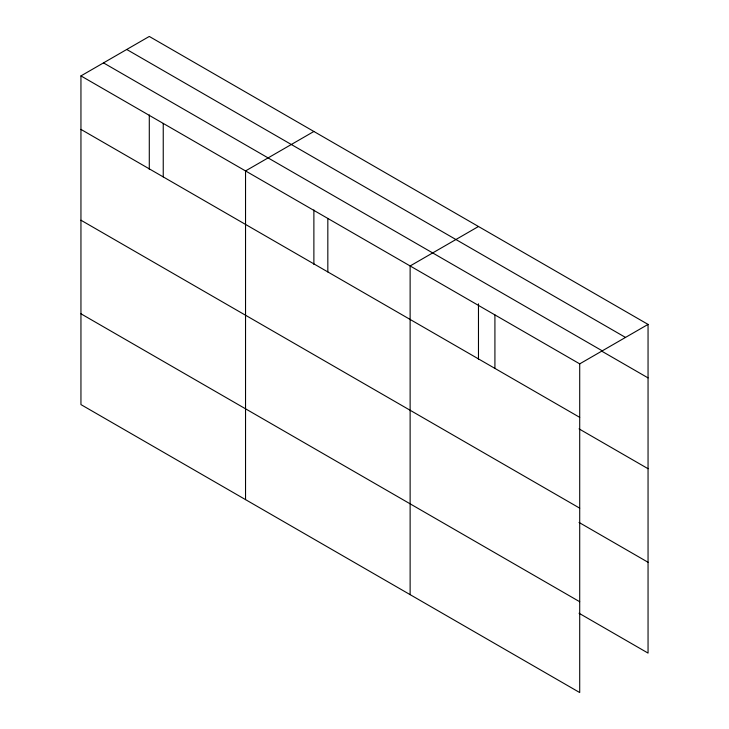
<?xml version="1.0" encoding="UTF-8"?>
<svg xmlns="http://www.w3.org/2000/svg" width="729" height="729" viewBox="0 0 729 729"><rect width="100%" height="100%" fill="white"/><g stroke="black" fill="none" stroke-linecap="round" stroke-linejoin="round"><path stroke-width="1.09" d="M478.47 359.452L478.47 303.829M80.946 75.907L579.71 363.862L579.71 692.55L80.946 404.595L80.946 75.907L149.29 36.45L648.054 324.405L648.054 653.093L579.036 613.244M313.88 131.475L245.536 170.932L245.536 499.62M478.47 226.5L410.126 265.957L410.126 594.645M579.71 363.862L648.054 324.405M126.737 49.472L625.5 337.427M103.5 62.885L602.263 350.84M601.707 351.141L648.054 377.895M80.946 129.398L579.71 417.353M579.036 428.862L648.054 468.711M80.946 220.213L579.71 508.168M579.036 522.429L648.054 562.278M80.946 313.78L579.71 601.735M494.918 314.91L494.918 368.4M327.831 218.445L327.831 271.935M313.88 209.943L313.88 264.427M163.241 123.42L163.241 176.91M149.29 114.918L149.29 169.401"/></g></svg>
